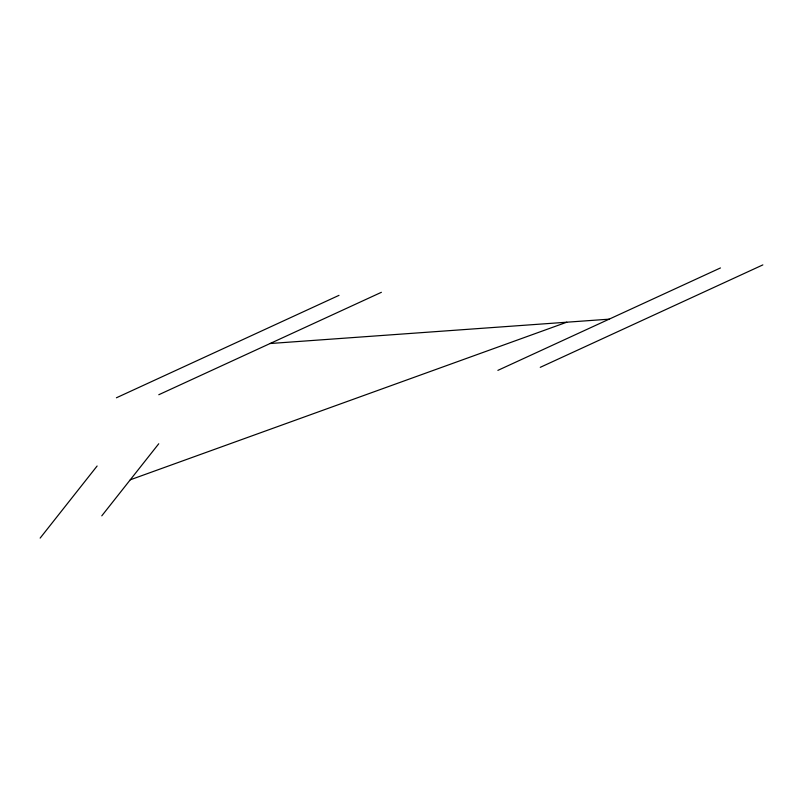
<?xml version="1.0" encoding="UTF-8"?>
<svg xmlns="http://www.w3.org/2000/svg" width="803" height="803" viewBox="0 0 803 803"><rect width="100%" height="100%" fill="white"/><g stroke="black" fill="none" stroke-linecap="round" stroke-linejoin="round"><path stroke-width="1.2" d="M40.15 538.1L97.113 466.011M101.78 515.847L158.743 443.768M116.405 397.786L338.996 295.353M158.783 394.735L381.385 292.312M497.87 370.374L720.462 267.941M540.258 367.332L762.85 264.9M130.257 479.803L566.788 322.204M270.089 343.523L609.166 319.162"/></g></svg>
